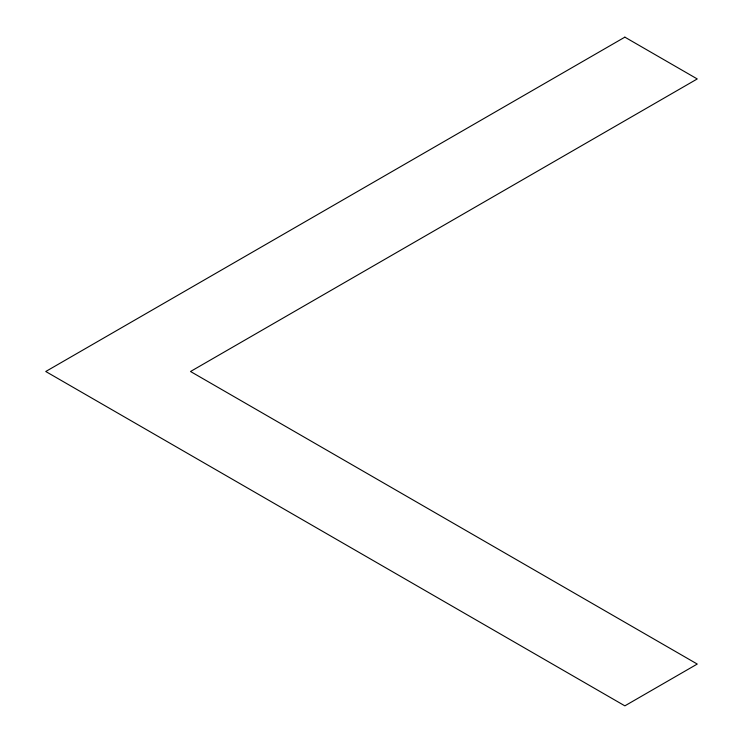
<?xml version="1.0" encoding="UTF-8"?>
<svg xmlns="http://www.w3.org/2000/svg" width="743" height="743" viewBox="0 0 743 743"><rect width="100%" height="100%" fill="white"/><g stroke="black" fill="none" stroke-linecap="round" stroke-linejoin="round"><path stroke-width="1.11" d="M624.863 37.15L45.75 371.5L624.863 705.85L697.25 664.056L190.524 371.5L697.25 78.944L624.863 37.15"/></g></svg>
